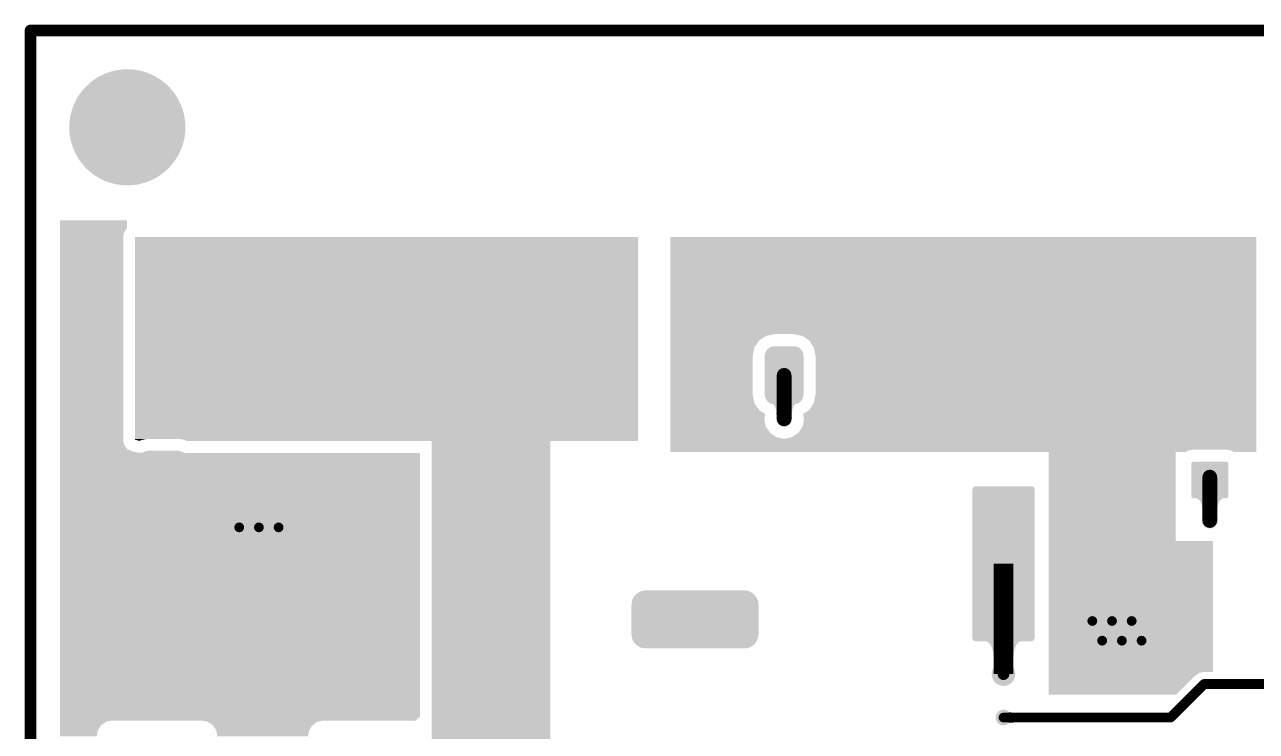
# Model space of a CAD drawing. Header units: millimetres. Extents: x 0 to 139, y 0 to 93.
# Drawn here: x -0.3 to 73.2, y 50.7 to 92.9 of the extents above; entities that cross this region are included whole.
import ezdxf

# ---------------------------------------------------------------- set-up
doc = ezdxf.new("R2010")
doc.units = ezdxf.units.MM
doc.header["$MEASUREMENT"] = 0
doc.layers.get('0').update_dxf_attribs({"linetype": 'CONTINUOUS', "lineweight": 0})
for name, color, linetype, lineweight in [('PCB_KUR_GKO', 130, 'CONTINUOUS', 0), ('PCB_KUR_GTL', 30, 'CONTINUOUS', 0), ('PCB_KUR_GTP', 254, 'CONTINUOUS', 0), ('PCB_KUR_TXT', 254, 'CONTINUOUS', 0)]:
    doc.layers.add(name, color=color, linetype=linetype, lineweight=lineweight)

# ---------------------------------------------------------------- blocks, each defined once
blk = doc.blocks.new('ROUND_3')
h = blk.add_hatch(color=256)
edge = h.paths.add_edge_path(flags=0)
edge.add_arc((0, 0), 0.0059, 0, 360)
blk = doc.blocks.new('CUSTOM_31')
for points in [[(-0.0315, -0.0756), (-0.0315, 0.0756), (0.0315, -0.0756), (0.0315, 0.0756)], [(-0.0314, 0.0756), (-0.031, 0.0771), (0.0314, 0.0756), (0.0311, 0.0771)], [(-0.031, 0.0772), (-0.0299, 0.0783), (0.031, 0.0772), (0.03, 0.0783)], [(-0.031, 0.0771), (-0.031, 0.0772), (0.0311, 0.0771), (0.031, 0.0772)], [(-0.0299, 0.0783), (-0.0283, 0.0787), (0.0298, 0.0783), (0.0283, 0.0787)], [(-0.0299, 0.0783), (-0.0299, 0.0783), (0.03, 0.0783), (0.0298, 0.0783)], [(-0.0311, -0.0771), (-0.0314, -0.0756), (0.031, -0.0771), (0.0314, -0.0756)], [(-0.031, -0.0772), (-0.0311, -0.0771), (0.031, -0.0772), (0.031, -0.0771)], [(-0.03, -0.0783), (-0.031, -0.0772), (0.0299, -0.0783), (0.031, -0.0772)], [(-0.0283, -0.0787), (-0.0298, -0.0783), (0.0283, -0.0787), (0.0299, -0.0783)]]:
    blk.add_solid(points)
blk = doc.blocks.new('CUSTOM_10')
for points in [[(-0.0187, -0.0168), (-0.0187, 0.0168), (0.0187, -0.0168), (0.0187, 0.0168)], [(-0.0186, 0.0172), (-0.0181, 0.018), (0.0185, 0.0172), (0.0182, 0.018)], [(-0.0186, 0.0168), (-0.0186, 0.0172), (0.0186, 0.0168), (0.0185, 0.0172)], [(-0.0181, 0.018), (-0.018, 0.0182), (0.0182, 0.018), (0.0178, 0.0182)], [(-0.018, 0.0182), (-0.017, 0.0186), (0.0178, 0.0182), (0.0172, 0.0186)], [(-0.017, 0.0186), (-0.0168, 0.0186), (0.0172, 0.0186), (0.0168, 0.0186)], [(-0.0168, 0.0186), (-0.0168, 0.0187), (0.0168, 0.0186), (0.0168, 0.0187)], [(-0.0185, -0.0172), (-0.0186, -0.0168), (0.0186, -0.0172), (0.0186, -0.0168)], [(-0.0182, -0.018), (-0.0185, -0.0172), (0.0181, -0.018), (0.0186, -0.0172)], [(-0.0178, -0.0182), (-0.0182, -0.018), (0.018, -0.0182), (0.0181, -0.018)], [(-0.0172, -0.0186), (-0.0178, -0.0182), (0.017, -0.0186), (0.018, -0.0182)], [(-0.0168, -0.0186), (-0.0172, -0.0186), (0.0168, -0.0186), (0.017, -0.0186)], [(-0.0168, -0.0187), (-0.0168, -0.0186), (0.0168, -0.0187), (0.0168, -0.0186)]]:
    blk.add_solid(points)
blk = doc.blocks.new('CUSTOM_61')
for points in [[(-0.061, 0.0243), (-0.0593, 0.0261), (0.0611, 0.0243), (0.0592, 0.0261)], [(-0.0593, 0.0261), (-0.0585, 0.0266), (0.0592, 0.0261), (0.0586, 0.0266)], [(-0.0585, 0.0266), (-0.0564, 0.028), (0.0586, 0.0266), (0.0563, 0.028)], [(-0.0564, 0.028), (-0.0554, 0.0284), (0.0563, 0.028), (0.0556, 0.0284)], [(-0.0554, 0.0284), (-0.0532, 0.0292), (0.0556, 0.0284), (0.0529, 0.0292)], [(-0.0532, 0.0292), (-0.0517, 0.0293), (0.0529, 0.0292), (0.0523, 0.0293)], [(-0.0517, 0.0293), (-0.0498, 0.0295), (0.0523, 0.0293), (0.0498, 0.0295)], [(-0.0645, 0.0148), (-0.0643, 0.0173), (0.0645, 0.0148), (0.0643, 0.0173)], [(-0.0645, 0.0147), (-0.0645, 0.0148), (0.0645, 0.0147), (0.0645, 0.0148)], [(-0.0645, -0.0147), (-0.0645, 0.0147), (0.0645, -0.0147), (0.0645, 0.0147)], [(-0.0643, 0.0173), (-0.0641, 0.0182), (0.0643, 0.0173), (0.0642, 0.0182)], [(-0.0641, 0.0182), (-0.0634, 0.0206), (0.0642, 0.0182), (0.0633, 0.0206)], [(-0.0634, 0.0206), (-0.0629, 0.0214), (0.0633, 0.0206), (0.063, 0.0214)], [(-0.0629, 0.0214), (-0.0616, 0.0236), (0.063, 0.0214), (0.0616, 0.0236)], [(-0.0616, 0.0236), (-0.061, 0.0243), (0.0616, 0.0236), (0.0611, 0.0243)], [(-0.0645, -0.0148), (-0.0645, -0.0147), (0.0645, -0.0148), (0.0645, -0.0147)], [(-0.0643, -0.0173), (-0.0645, -0.0148), (0.0643, -0.0173), (0.0645, -0.0148)], [(-0.0642, -0.0182), (-0.0643, -0.0173), (0.0641, -0.0182), (0.0643, -0.0173)], [(-0.0633, -0.0206), (-0.0642, -0.0182), (0.0634, -0.0206), (0.0641, -0.0182)], [(-0.063, -0.0214), (-0.0633, -0.0206), (0.0629, -0.0214), (0.0634, -0.0206)], [(-0.0616, -0.0236), (-0.063, -0.0214), (0.0616, -0.0236), (0.0629, -0.0214)], [(-0.0611, -0.0243), (-0.0616, -0.0236), (0.061, -0.0243), (0.0616, -0.0236)], [(-0.0592, -0.0261), (-0.0611, -0.0243), (0.0593, -0.0261), (0.061, -0.0243)], [(-0.0586, -0.0266), (-0.0592, -0.0261), (0.0585, -0.0266), (0.0593, -0.0261)], [(-0.0563, -0.028), (-0.0586, -0.0266), (0.0564, -0.028), (0.0585, -0.0266)], [(-0.0556, -0.0284), (-0.0563, -0.028), (0.0554, -0.0284), (0.0564, -0.028)], [(-0.0529, -0.0292), (-0.0556, -0.0284), (0.0532, -0.0292), (0.0554, -0.0284)], [(-0.0523, -0.0293), (-0.0529, -0.0292), (0.0517, -0.0293), (0.0532, -0.0292)], [(-0.0498, -0.0295), (-0.0523, -0.0293), (0.0498, -0.0295), (0.0517, -0.0293)]]:
    blk.add_solid(points)
blk = doc.blocks.new('CUSTOM_62')
for points in [[(-0.0188, 0.0238), (-0.018, 0.025), (0.0187, 0.0238), (0.0181, 0.025)], [(-0.018, 0.025), (-0.0173, 0.0261), (0.0181, 0.025), (0.0171, 0.0261)], [(-0.0173, 0.0261), (-0.0161, 0.0271), (0.0171, 0.0261), (0.0163, 0.0271)], [(-0.0161, 0.0271), (-0.0152, 0.028), (0.0163, 0.0271), (0.015, 0.028)], [(-0.0152, 0.028), (-0.0137, 0.0287), (0.015, 0.028), (0.0139, 0.0287)], [(-0.0137, 0.0287), (-0.0126, 0.0291), (0.0139, 0.0287), (0.0123, 0.0291)], [(-0.0126, 0.0291), (-0.0105, 0.0294), (0.0123, 0.0291), (0.0112, 0.0294)], [(-0.0105, 0.0294), (-0.0098, 0.0295), (0.0112, 0.0294), (0.0098, 0.0295)], [(-0.0197, -0.0197), (-0.0197, 0.0197), (0.0197, -0.0197), (0.0197, 0.0197)], [(-0.0196, 0.0211), (-0.0191, 0.0225), (0.0195, 0.0211), (0.0193, 0.0225)], [(-0.0196, 0.0197), (-0.0196, 0.0211), (0.0196, 0.0197), (0.0195, 0.0211)], [(-0.0191, 0.0225), (-0.0188, 0.0238), (0.0193, 0.0225), (0.0187, 0.0238)], [(-0.0195, -0.0211), (-0.0196, -0.0197), (0.0196, -0.0211), (0.0196, -0.0197)], [(-0.0193, -0.0225), (-0.0195, -0.0211), (0.0191, -0.0225), (0.0196, -0.0211)], [(-0.0187, -0.0238), (-0.0193, -0.0225), (0.0188, -0.0238), (0.0191, -0.0225)], [(-0.0181, -0.025), (-0.0187, -0.0238), (0.018, -0.025), (0.0188, -0.0238)], [(-0.0171, -0.0261), (-0.0181, -0.025), (0.0173, -0.0261), (0.018, -0.025)], [(-0.0163, -0.0271), (-0.0171, -0.0261), (0.0161, -0.0271), (0.0173, -0.0261)], [(-0.015, -0.028), (-0.0163, -0.0271), (0.0152, -0.028), (0.0161, -0.0271)], [(-0.0139, -0.0287), (-0.015, -0.028), (0.0137, -0.0287), (0.0152, -0.028)], [(-0.0123, -0.0291), (-0.0139, -0.0287), (0.0126, -0.0291), (0.0137, -0.0287)], [(-0.0112, -0.0294), (-0.0123, -0.0291), (0.0105, -0.0294), (0.0126, -0.0291)], [(-0.0098, -0.0295), (-0.0112, -0.0294), (0.0098, -0.0295), (0.0105, -0.0294)]]:
    blk.add_solid(points)
blk = doc.blocks.new('ROUND_6')
h = blk.add_hatch(color=256)
edge = h.paths.add_edge_path(flags=0)
edge.add_arc((0, 0), 0.012, 0, 360)
blk = doc.blocks.new('ROUND_12')
h = blk.add_hatch(color=256)
edge = h.paths.add_edge_path(flags=0)
edge.add_arc((0, 0), 0.059, 0, 360)
blk = doc.blocks.new('ROUND_16')
h = blk.add_hatch(color=256)
edge = h.paths.add_edge_path(flags=0)
edge.add_arc((0, 0), 0.008, 0, 360)
blk = doc.blocks.new('ROUND_8')
h = blk.add_hatch(color=256)
edge = h.paths.add_edge_path(flags=0)
edge.add_arc((0, 0), 0.005, 0, 360)
blk = doc.blocks.new('ROUND_65')
h = blk.add_hatch(color=256)
edge = h.paths.add_edge_path(flags=0)
edge.add_arc((0, 0), 0.01, 0, 360)
blk = doc.blocks.new('ROUND_27')
h = blk.add_hatch(color=256)
edge = h.paths.add_edge_path(flags=0)
edge.add_arc((0, 0), 0.0075, 0, 360)
blk = doc.blocks.new('ROUND_78')
h = blk.add_hatch(color=256)
edge = h.paths.add_edge_path(flags=0)
edge.add_arc((0, 0), 0.006, 0, 360)

msp = doc.modelspace()

# ---------------------------------------------------------------- linework, layer by layer
at = {"layer": 'PCB_KUR_GKO', "lineweight": 211, "const_width": 0.694}
for points in [[(0, 0), (0, 92.598)], [(0, 92.598), (138.898, 92.598)]]:
    msp.add_lwpolyline(points, dxfattribs=at)
at = {"layer": 'PCB_KUR_GTL', "lineweight": 211}
for points, const_width in [([(45.006, 69.396), (45.006, 72.001)], 0.882), ([(70.425, 63.322), (70.425, 65.921)], 0.882), ([(58.106, 54.149), (58.106, 60.746)], 1.176), ([(68.079, 51.556), (70.084, 53.561)], 0.588), ([(70.084, 53.561), (74.37, 53.561)], 0.588), ([(58.106, 51.556), (68.079, 51.556)], 0.588)]:
    msp.add_lwpolyline(points, dxfattribs=dict(at, const_width=const_width))
at = {"layer": 'PCB_KUR_GTL'}
for points in [[(1.764, 80.774), (1.764, 81.262), (5.756, 80.774), (5.757, 81.262)], [(1.764, 80.762), (1.764, 80.774), (5.745, 80.762), (5.756, 80.774)], [(1.764, 80.533), (1.764, 80.762), (5.592, 80.533), (5.745, 80.762)], [(1.764, 80.262), (1.764, 80.533), (5.539, 80.262), (5.592, 80.533)], [(1.764, 68.149), (1.764, 80.262), (5.539, 68.149), (5.539, 80.262)], [(6.245, 68.196), (6.245, 80.262), (36.28, 68.196), (36.28, 80.262)], [(38.22, 74.459), (38.22, 80.262), (73.206, 74.459), (73.206, 80.262)], [(38.22, 74.359), (38.22, 74.459), (43.93, 74.359), (44.429, 74.459)], [(38.22, 74.459), (38.22, 74.459), (44.429, 74.459), (45.588, 74.459)], [(38.22, 74.076), (38.22, 74.359), (43.512, 74.076), (43.93, 74.359)], [(46.082, 74.359), (45.588, 74.459), (73.206, 74.359), (73.206, 74.459)], [(46.505, 74.076), (46.082, 74.359), (73.206, 74.076), (73.206, 74.359)], [(38.22, 73.653), (38.22, 74.076), (43.23, 73.653), (43.512, 74.076)], [(38.22, 73.159), (38.22, 73.653), (43.13, 73.159), (43.23, 73.653)], [(46.781, 73.653), (46.505, 74.076), (73.206, 73.653), (73.206, 74.076)], [(46.881, 73.159), (46.781, 73.653), (73.206, 73.159), (73.206, 73.653)], [(38.22, 70.842), (38.22, 73.159), (43.13, 70.842), (43.13, 73.159)], [(46.881, 70.842), (46.881, 73.159), (73.206, 70.842), (73.206, 73.159)], [(38.22, 70.348), (38.22, 70.842), (43.23, 70.348), (43.13, 70.842)], [(46.781, 70.348), (46.881, 70.842), (73.206, 70.348), (73.206, 70.842)], [(38.22, 69.925), (38.22, 70.348), (43.512, 69.925), (43.23, 70.348)], [(38.22, 69.684), (38.22, 69.925), (43.877, 69.684), (43.512, 69.925)], [(44.224, 70.343), (44.148, 70.354), (45.788, 70.343), (45.863, 70.354)], [(44.294, 70.313), (44.224, 70.343), (45.717, 70.313), (45.788, 70.343)], [(44.359, 70.266), (44.294, 70.313), (45.652, 70.266), (45.717, 70.313)], [(44.412, 70.201), (44.359, 70.266), (45.599, 70.201), (45.652, 70.266)], [(44.459, 70.113), (44.412, 70.201), (45.552, 70.113), (45.599, 70.201)], [(44.5, 70.007), (44.459, 70.113), (45.511, 70.007), (45.552, 70.113)], [(44.529, 69.884), (44.5, 70.007), (45.488, 69.884), (45.511, 70.007)], [(44.547, 69.743), (44.529, 69.884), (45.464, 69.743), (45.488, 69.884)], [(46.135, 69.684), (46.505, 69.925), (73.206, 69.684), (73.206, 69.925)], [(46.505, 69.925), (46.781, 70.348), (73.206, 69.925), (73.206, 70.348)], [(38.22, 69.396), (38.22, 69.684), (43.818, 69.396), (43.877, 69.684)], [(38.22, 68.943), (38.22, 69.396), (43.906, 68.943), (43.818, 69.396)], [(44.559, 69.578), (44.547, 69.743), (45.452, 69.578), (45.464, 69.743)], [(44.565, 69.396), (44.559, 69.578), (45.447, 69.396), (45.452, 69.578)], [(46.105, 68.943), (46.193, 69.396), (73.206, 68.943), (73.206, 69.396)], [(46.193, 69.396), (46.135, 69.684), (73.206, 69.396), (73.206, 69.684)], [(38.22, 68.555), (38.22, 68.943), (44.165, 68.555), (43.906, 68.943)], [(38.22, 68.302), (38.22, 68.555), (44.553, 68.302), (44.165, 68.555)], [(45.458, 68.302), (45.846, 68.555), (73.206, 68.302), (73.206, 68.555)], [(45.846, 68.555), (46.105, 68.943), (73.206, 68.555), (73.206, 68.943)], [(1.764, 68.09), (1.764, 68.149), (5.551, 68.09), (5.539, 68.149)], [(1.764, 68.032), (1.764, 68.09), (5.545, 68.032), (5.551, 68.09)], [(1.764, 67.955), (1.764, 68.032), (5.574, 67.955), (5.545, 68.032)], [(1.764, 67.879), (1.764, 67.955), (5.592, 67.879), (5.574, 67.955)], [(1.764, 67.826), (1.764, 67.879), (5.621, 67.826), (5.592, 67.879)], [(1.764, 67.773), (1.764, 67.826), (5.645, 67.773), (5.621, 67.826)], [(1.764, 67.714), (1.764, 67.773), (5.698, 67.714), (5.645, 67.773)], [(1.764, 67.644), (1.764, 67.714), (5.745, 67.644), (5.698, 67.714)], [(6.245, 68.149), (6.245, 68.196), (6.706, 68.149), (6.933, 68.196)], [(6.318, 68.132), (6.245, 68.149), (6.621, 68.132), (6.706, 68.149)], [(6.539, 68.079), (6.318, 68.132), (6.539, 68.079), (6.621, 68.132)], [(9.226, 68.132), (8.914, 68.196), (36.28, 68.132), (36.28, 68.196)], [(9.332, 68.067), (9.226, 68.132), (36.28, 68.067), (36.28, 68.132)], [(23.961, 45.276), (23.961, 68.067), (31.046, 45.276), (31.046, 68.067)], [(23.961, 68.067), (23.961, 68.067), (31.046, 68.067), (31.047, 68.067)], [(38.22, 68.208), (38.22, 68.302), (45.006, 68.208), (44.553, 68.302)], [(38.22, 67.561), (38.22, 68.208), (73.206, 67.561), (73.206, 68.208)], [(45.006, 68.208), (45.458, 68.302), (73.206, 68.208), (73.206, 68.302)], [(1.764, 67.632), (1.764, 67.644), (5.768, 67.632), (5.745, 67.644)], [(1.764, 67.562), (1.764, 67.632), (5.768, 67.562), (5.768, 67.632)], [(1.764, 67.561), (1.764, 67.562), (5.768, 67.561), (5.768, 67.562)], [(1.764, 67.538), (1.764, 67.561), (5.909, 67.538), (5.857, 67.561)], [(1.764, 67.561), (1.764, 67.561), (5.857, 67.561), (5.769, 67.561)], [(1.764, 67.561), (1.764, 67.561), (5.769, 67.561), (5.768, 67.561)], [(1.764, 67.491), (1.764, 67.538), (5.974, 67.491), (5.909, 67.538)], [(1.764, 67.479), (1.764, 67.491), (6.033, 67.479), (5.974, 67.491)], [(1.764, 67.455), (1.764, 67.479), (6.086, 67.455), (6.033, 67.479)], [(1.764, 67.391), (1.764, 67.455), (6.38, 67.391), (6.086, 67.455)], [(1.764, 67.385), (1.764, 67.391), (6.397, 67.385), (6.392, 67.391)], [(1.764, 67.391), (1.764, 67.391), (6.392, 67.391), (6.38, 67.391)], [(1.764, 67.379), (1.764, 67.385), (6.656, 67.379), (6.527, 67.385)], [(1.764, 67.385), (1.764, 67.385), (6.398, 67.385), (6.397, 67.385)], [(1.764, 67.367), (1.764, 67.379), (9.19, 67.367), (9.165, 67.379)], [(1.764, 67.356), (1.764, 67.367), (9.332, 67.356), (9.261, 67.367)], [(1.764, 67.367), (1.764, 67.367), (9.261, 67.367), (9.191, 67.367)], [(1.764, 67.367), (1.764, 67.367), (9.191, 67.367), (9.19, 67.367)], [(1.764, 51.597), (1.764, 67.356), (23.255, 51.597), (23.255, 67.356)], [(1.764, 67.356), (1.764, 67.356), (23.255, 67.356), (9.332, 67.356)], [(6.656, 67.379), (6.668, 67.385), (9.165, 67.379), (9.152, 67.385)], [(6.674, 67.385), (6.705, 67.397), (9.152, 67.385), (9.126, 67.397)], [(6.705, 67.397), (6.736, 67.408), (9.126, 67.397), (9.061, 67.408)], [(6.736, 67.408), (6.797, 67.432), (9.061, 67.408), (9.028, 67.432)], [(6.797, 67.432), (6.836, 67.45), (9.028, 67.432), (9.002, 67.45)], [(6.836, 67.45), (6.862, 67.461), (9.002, 67.45), (8.967, 67.461)], [(6.862, 67.461), (7.003, 67.491), (8.967, 67.461), (8.844, 67.491)], [(38.22, 67.497), (38.22, 67.561), (69.125, 67.497), (69.437, 67.561)], [(38.22, 67.426), (38.22, 67.497), (69.02, 67.426), (69.125, 67.497)], [(60.799, 62.093), (60.799, 67.426), (68.385, 62.093), (68.385, 67.426)], [(71.73, 67.497), (71.419, 67.561), (73.206, 67.497), (73.206, 67.561)], [(71.836, 67.426), (71.73, 67.497), (73.206, 67.426), (73.206, 67.497)], [(69.631, 64.645), (69.546, 64.656), (71.225, 64.645), (71.304, 64.656)], [(69.702, 64.621), (69.631, 64.645), (71.148, 64.621), (71.225, 64.645)], [(69.772, 64.574), (69.702, 64.621), (71.083, 64.574), (71.148, 64.621)], [(69.825, 64.515), (69.772, 64.574), (71.025, 64.515), (71.083, 64.574)], [(69.878, 64.433), (69.825, 64.515), (70.978, 64.433), (71.025, 64.515)], [(69.913, 64.333), (69.878, 64.433), (70.936, 64.333), (70.978, 64.433)], [(69.949, 64.221), (69.913, 64.333), (70.907, 64.221), (70.936, 64.333)], [(69.966, 64.086), (69.949, 64.221), (70.884, 64.086), (70.907, 64.221)], [(69.984, 63.933), (69.966, 64.086), (70.872, 63.933), (70.884, 64.086)], [(69.984, 63.769), (69.984, 63.933), (70.866, 63.769), (70.872, 63.933)], [(60.799, 54.284), (60.799, 62.093), (70.619, 54.284), (70.619, 62.093)], [(60.799, 62.093), (60.799, 62.093), (70.619, 62.093), (68.385, 62.093)], [(57.042, 56.119), (56.935, 56.13), (59.171, 56.119), (59.278, 56.13)], [(56.935, 56.13), (56.935, 56.13), (59.278, 56.13), (56.935, 56.13)], [(57.142, 56.084), (57.042, 56.119), (59.071, 56.084), (59.171, 56.119)], [(57.23, 56.025), (57.142, 56.084), (58.982, 56.025), (59.071, 56.084)], [(57.307, 55.937), (57.23, 56.025), (58.906, 55.937), (58.982, 56.025)], [(57.371, 55.831), (57.307, 55.937), (58.841, 55.831), (58.906, 55.937)], [(57.424, 55.701), (57.371, 55.831), (58.788, 55.701), (58.841, 55.831)], [(57.465, 55.548), (57.424, 55.701), (58.747, 55.548), (58.788, 55.701)], [(57.495, 55.372), (57.465, 55.548), (58.718, 55.372), (58.747, 55.548)], [(57.512, 55.172), (57.495, 55.372), (58.7, 55.172), (58.718, 55.372)], [(57.518, 54.943), (57.512, 55.172), (58.694, 54.943), (58.7, 55.172)], [(60.799, 54.237), (60.799, 54.284), (69.849, 54.237), (70.084, 54.284)], [(60.799, 54.284), (60.799, 54.284), (70.084, 54.284), (70.619, 54.284)], [(60.799, 54.231), (60.799, 54.237), (69.808, 54.231), (69.849, 54.237)], [(60.799, 54.073), (60.799, 54.231), (69.572, 54.073), (69.807, 54.231)], [(60.799, 54.231), (60.799, 54.231), (69.807, 54.231), (69.808, 54.231)], [(60.799, 52.92), (60.799, 54.073), (68.42, 52.92), (69.572, 54.073)], [(1.764, 51.38), (1.764, 51.597), (22.99, 51.38), (23.255, 51.597)], [(58.441, 51.879), (58.441, 51.885), (58.453, 51.879), (58.441, 51.885)], [(58.441, 51.873), (58.441, 51.879), (58.465, 51.873), (58.453, 51.879)], [(58.441, 51.868), (58.441, 51.873), (58.483, 51.868), (58.465, 51.873)], [(58.441, 51.862), (58.441, 51.868), (58.512, 51.862), (58.483, 51.868)], [(58.441, 51.856), (58.441, 51.862), (58.612, 51.856), (58.535, 51.862)], [(58.441, 51.862), (58.441, 51.862), (58.535, 51.862), (58.512, 51.862)], [(58.441, 51.85), (58.441, 51.856), (58.759, 51.85), (58.612, 51.856)], [(58.441, 51.262), (58.441, 51.85), (58.759, 51.262), (58.759, 51.85)], [(1.764, 51.309), (1.764, 51.38), (4.533, 51.309), (4.898, 51.38)], [(1.764, 51.38), (1.764, 51.38), (4.898, 51.38), (10.219, 51.38)], [(1.764, 51.103), (1.764, 51.309), (4.228, 51.103), (4.533, 51.309)], [(1.764, 50.797), (1.764, 51.103), (4.022, 50.797), (4.228, 51.103)], [(1.764, 50.433), (1.764, 50.797), (3.951, 50.433), (4.022, 50.797)], [(10.584, 51.309), (10.219, 51.38), (17.152, 51.309), (17.511, 51.38)], [(10.89, 51.103), (10.584, 51.309), (16.846, 51.103), (17.152, 51.309)], [(11.096, 50.797), (10.89, 51.103), (16.64, 50.797), (16.846, 51.103)], [(11.166, 50.433), (11.096, 50.797), (16.57, 50.433), (16.64, 50.797)], [(22.961, 51.356), (22.838, 51.38), (22.961, 51.356), (22.99, 51.38)], [(58.441, 51.25), (58.441, 51.262), (58.512, 51.25), (58.7, 51.262)], [(58.441, 51.244), (58.441, 51.25), (58.483, 51.244), (58.512, 51.25)], [(58.441, 51.238), (58.441, 51.244), (58.465, 51.238), (58.483, 51.244)], [(58.441, 51.233), (58.441, 51.238), (58.453, 51.233), (58.465, 51.238)], [(58.441, 51.227), (58.441, 51.233), (58.441, 51.227), (58.453, 51.233)]]:
    msp.add_solid(points, dxfattribs=at)

# ---------------------------------------------------------------- block references
at = {"layer": 'PCB_KUR_GKO', "xscale": 58.8001016, "yscale": 58.8001016, "zscale": 58.8001016}
msp.add_blockref('ROUND_3', (0, 92.598), dxfattribs=at)
at = {"layer": 'PCB_KUR_GTL', "xscale": 58.8001016, "yscale": 58.8001016, "zscale": 58.8001016}
for name, p in [('ROUND_12', (5.786, 86.812)), ('CUSTOM_31', (58.106, 75.099)), ('CUSTOM_31', (20.95, 74.341)), ('CUSTOM_62', (34.357, 72.001)), ('CUSTOM_62', (39.684, 72.001)), ('CUSTOM_62', (45.006, 72.001)), ('ROUND_27', (45.006, 72.001)), ('CUSTOM_10', (7.92, 69.743)), ('CUSTOM_10', (70.425, 69.108)), ('ROUND_16', (45.006, 69.396)), ('ROUND_27', (45.006, 69.396)), ('CUSTOM_10', (7.92, 66.385)), ('CUSTOM_10', (70.425, 65.75)), ('ROUND_27', (70.425, 65.921)), ('CUSTOM_31', (58.106, 60.746)), ('CUSTOM_31', (20.95, 59.988)), ('ROUND_16', (12.466, 62.916)), ('ROUND_16', (13.642, 62.916)), ('ROUND_16', (14.818, 62.916)), ('ROUND_16', (70.425, 63.322)), ('ROUND_27', (70.425, 63.322)), ('ROUND_65', (58.106, 60.746)), ('CUSTOM_61', (39.684, 57.418)), ('ROUND_16', (63.41, 57.324)), ('ROUND_16', (64.586, 57.324)), ('ROUND_16', (65.762, 57.324)), ('ROUND_16', (63.998, 56.148)), ('ROUND_16', (65.174, 56.148)), ('ROUND_16', (66.35, 56.148)), ('ROUND_6', (58.106, 54.149)), ('ROUND_65', (58.106, 54.149)), ('ROUND_8', (70.084, 53.561)), ('ROUND_8', (70.084, 53.561)), ('ROUND_16', (58.106, 51.556)), ('ROUND_8', (58.106, 51.556)), ('ROUND_8', (68.079, 51.556)), ('ROUND_8', (68.079, 51.556))]:
    msp.add_blockref(name, p, dxfattribs=at)
at = {"layer": 'PCB_KUR_GTP', "xscale": 58.8001016, "yscale": 58.8001016, "zscale": 58.8001016}
for name, p in [('CUSTOM_31', (58.106, 75.099)), ('CUSTOM_31', (20.95, 74.341)), ('CUSTOM_62', (34.357, 72.001)), ('CUSTOM_62', (39.684, 72.001)), ('CUSTOM_62', (45.006, 72.001)), ('CUSTOM_10', (7.92, 69.743)), ('CUSTOM_10', (70.425, 69.108)), ('CUSTOM_10', (7.92, 66.385)), ('CUSTOM_10', (70.425, 65.75)), ('CUSTOM_31', (58.106, 60.746)), ('CUSTOM_31', (20.95, 59.988)), ('CUSTOM_61', (39.684, 57.418))]:
    msp.add_blockref(name, p, dxfattribs=at)
at = {"layer": 'PCB_KUR_TXT', "xscale": 58.8001016, "yscale": 58.8001016, "zscale": 58.8001016}
for name, p in [('ROUND_12', (5.786, 86.812)), ('ROUND_8', (45.006, 69.396)), ('ROUND_8', (70.425, 63.322)), ('ROUND_8', (12.466, 62.916)), ('ROUND_8', (13.642, 62.916)), ('ROUND_8', (14.818, 62.916)), ('ROUND_8', (63.41, 57.324)), ('ROUND_8', (64.586, 57.324)), ('ROUND_8', (65.762, 57.324)), ('ROUND_8', (63.998, 56.148)), ('ROUND_8', (65.174, 56.148)), ('ROUND_8', (66.35, 56.148)), ('ROUND_78', (58.106, 54.149)), ('ROUND_8', (58.106, 51.556))]:
    msp.add_blockref(name, p, dxfattribs=at)

doc.saveas('drawing.dxf')
